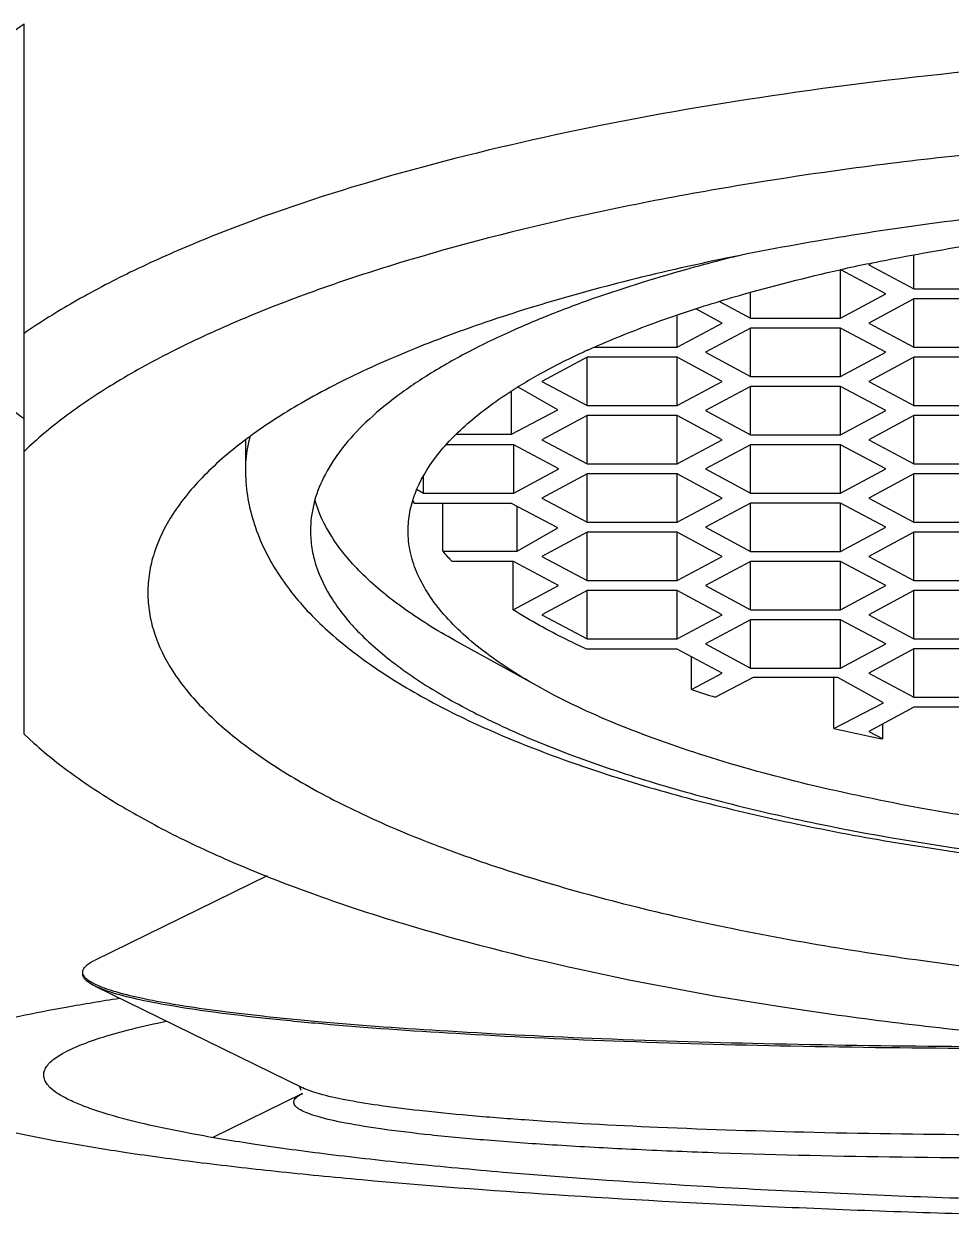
# Model space of a CAD drawing. Header units: millimetres. Extents: x 601 to 1195, y -13 to 407.
# Drawn here: x 1022.87 to 1029.99, y 219.1 to 228.25 of the extents above; entities that cross this region are included whole.
import ezdxf

# ---------------------------------------------------------------- set-up
doc = ezdxf.new("R2010")
doc.units = ezdxf.units.MM
doc.header["$LTSCALE"] = 0.1
doc.layers.add('02___PRT_ALL_AXES', color=7, linetype='Continuous')
doc.layers.add('DEF_LAYER_ASSEM_MEMBER', color=7, linetype='Continuous')

msp = doc.modelspace()

# ---------------------------------------------------------------- linework, layer by layer
at = {"color": 7, "linetype": 'Continuous'}
for p, q in [((1029.7054, 226.2133), (1029.7054, 226.4737)), ((1029.1425, 225.9892), (1029.1425, 226.3587)), ((1029.4889, 226.1746), (1029.1443, 226.3591)), ((1029.3819, 226.4109), (1029.359, 226.3987)), ((1029.359, 226.3987), (1029.7054, 226.2133)), ((1028.4497, 225.9892), (1028.4497, 226.1862)), ((1029.1425, 225.9892), (1029.4889, 226.1746)), ((1029.7054, 226.2133), (1030.3982, 226.2133)), ((1028.2332, 225.9506), (1028.0296, 226.0595)), ((1028.2126, 226.1161), (1028.4497, 225.9892)), ((1029.7054, 226.136), (1029.359, 225.9506)), ((1029.7054, 225.7652), (1029.7054, 226.136)), ((1030.3982, 226.136), (1029.7054, 226.136)), ((1027.8868, 225.7652), (1027.8868, 226.012)), ((1028.4497, 225.9892), (1029.1425, 225.9892)), ((1027.8868, 225.7652), (1028.2332, 225.9506)), ((1028.4497, 225.912), (1028.1033, 225.7266)), ((1028.4497, 225.5411), (1028.4497, 225.912)), ((1029.1425, 225.912), (1028.4497, 225.912)), ((1029.1425, 225.5411), (1029.1425, 225.912)), ((1029.4889, 225.7266), (1029.1425, 225.912)), ((1029.359, 225.9506), (1029.7054, 225.7652)), ((1027.1939, 225.6879), (1026.8475, 225.5025)), ((1027.1939, 225.3171), (1027.1939, 225.6879)), ((1027.8868, 225.6879), (1027.1939, 225.6879)), ((1027.2036, 225.745), (1027.2091, 225.7475)), ((1027.2514, 225.7652), (1027.8868, 225.7652)), ((1027.8868, 225.3171), (1027.8868, 225.6879)), ((1028.2332, 225.5025), (1027.8868, 225.6879)), ((1028.1033, 225.7266), (1028.4497, 225.5411)), ((1029.1425, 225.5411), (1029.4889, 225.7266)), ((1029.7054, 225.6879), (1029.359, 225.5025)), ((1029.7054, 225.7652), (1030.3982, 225.7652)), ((1029.7054, 225.3171), (1029.7054, 225.6879)), ((1030.3982, 225.6879), (1029.7054, 225.6879)), ((1026.8475, 225.5025), (1027.1939, 225.3171)), ((1027.8868, 225.3171), (1028.2332, 225.5025)), ((1028.4497, 225.5411), (1029.1425, 225.5411)), ((1029.359, 225.5025), (1029.7054, 225.3171)), ((1026.6129, 225.0963), (1026.6129, 225.4284)), ((1026.9689, 225.2836), (1026.6642, 225.4585)), ((1028.4497, 225.4639), (1028.1033, 225.2785)), ((1028.4497, 225.0931), (1028.4497, 225.4639)), ((1029.1425, 225.4639), (1028.4497, 225.4639)), ((1029.1425, 225.0931), (1029.1425, 225.4639)), ((1029.4889, 225.2785), (1029.1425, 225.4639)), ((1027.1939, 225.3171), (1027.8868, 225.3171)), ((1029.7054, 225.3171), (1030.3982, 225.3171)), ((1026.6129, 225.0963), (1026.9689, 225.2836)), ((1027.1939, 225.2398), (1026.8475, 225.0544)), ((1027.1939, 224.869), (1027.1939, 225.2398)), ((1027.8868, 225.2398), (1027.1939, 225.2398)), ((1027.8868, 224.869), (1027.8868, 225.2398)), ((1028.2332, 225.0544), (1027.8868, 225.2398)), ((1028.1033, 225.2785), (1028.4497, 225.0931)), ((1029.1425, 225.0931), (1029.4889, 225.2785)), ((1029.7054, 225.2398), (1029.359, 225.0544)), ((1029.7054, 224.869), (1029.7054, 225.2398)), ((1030.3982, 225.2398), (1029.7054, 225.2398)), ((1026.1889, 225.0963), (1026.6129, 225.0963)), ((1026.8475, 225.0544), (1027.1939, 224.869)), ((1027.8868, 224.869), (1028.2332, 225.0544)), ((1028.4497, 225.0931), (1029.1425, 225.0931)), ((1029.359, 225.0544), (1029.7054, 224.869)), ((1026.631, 225.0158), (1026.1157, 225.0158)), ((1026.631, 224.645), (1026.631, 225.0158)), ((1026.9774, 224.8304), (1026.631, 225.0158)), ((1028.4497, 225.0158), (1028.1033, 224.8304)), ((1028.4497, 224.645), (1028.4497, 225.0158)), ((1029.1425, 225.0158), (1028.4497, 225.0158)), ((1029.1425, 224.645), (1029.1425, 225.0158)), ((1029.4889, 224.8304), (1029.1425, 225.0158)), ((1027.1939, 224.869), (1027.8868, 224.869)), ((1029.7054, 224.869), (1030.3982, 224.869)), ((1025.9382, 224.645), (1025.9382, 224.772)), ((1026.631, 224.645), (1026.9774, 224.8304)), ((1027.1939, 224.7918), (1026.8475, 224.6064)), ((1027.1939, 224.421), (1027.1939, 224.7918)), ((1027.8868, 224.7918), (1027.1939, 224.7918)), ((1027.8868, 224.421), (1027.8868, 224.7918)), ((1028.2332, 224.6064), (1027.8868, 224.7918)), ((1028.1033, 224.8304), (1028.4497, 224.645)), ((1029.1425, 224.645), (1029.4889, 224.8304)), ((1029.7054, 224.7918), (1029.359, 224.6064)), ((1029.7054, 224.421), (1029.7054, 224.7918)), ((1030.3982, 224.7918), (1029.7054, 224.7918)), ((1025.8894, 224.6711), (1025.9382, 224.645)), ((1025.9382, 224.645), (1026.631, 224.645)), ((1026.8475, 224.6064), (1027.1939, 224.421)), ((1027.8868, 224.421), (1028.2332, 224.6064)), ((1028.4497, 224.645), (1029.1425, 224.645)), ((1029.359, 224.6064), (1029.7054, 224.421)), ((1026.6129, 224.5645), (1025.8654, 224.5645)), ((1026.0847, 224.1986), (1026.0847, 224.5645)), ((1026.9689, 224.3772), (1026.6129, 224.5645)), ((1026.6577, 224.1986), (1026.6577, 224.5409)), ((1028.4497, 224.5677), (1028.1033, 224.3823)), ((1028.4497, 224.1969), (1028.4497, 224.5677)), ((1029.1425, 224.5677), (1028.4497, 224.5677)), ((1029.1425, 224.1969), (1029.1425, 224.5677)), ((1029.4889, 224.3823), (1029.1425, 224.5677)), ((1027.1939, 224.421), (1027.8868, 224.421)), ((1029.7054, 224.421), (1030.3982, 224.421)), ((1026.6577, 224.1986), (1026.9689, 224.3772)), ((1027.1939, 224.3437), (1026.8475, 224.1583)), ((1027.1939, 223.9729), (1027.1939, 224.3437)), ((1027.8868, 224.3437), (1027.1939, 224.3437)), ((1027.8868, 223.9729), (1027.8868, 224.3437)), ((1028.2332, 224.1583), (1027.8868, 224.3437)), ((1028.1033, 224.3823), (1028.4497, 224.1969)), ((1029.1425, 224.1969), (1029.4889, 224.3823)), ((1029.7054, 224.3437), (1029.359, 224.1583)), ((1029.7054, 223.9729), (1029.7054, 224.3437)), ((1030.3982, 224.3437), (1029.7054, 224.3437)), ((1026.0847, 224.1986), (1026.6577, 224.1986)), ((1026.8475, 224.1583), (1027.1939, 223.9729)), ((1027.8868, 223.9729), (1028.2332, 224.1583)), ((1028.4497, 224.1969), (1029.1425, 224.1969)), ((1029.359, 224.1583), (1029.7054, 223.9729)), ((1026.6291, 224.1198), (1026.1566, 224.1198)), ((1026.6262, 223.7482), (1026.6262, 224.1198)), ((1026.9753, 223.9343), (1026.6291, 224.1198)), ((1028.4497, 224.1197), (1028.1033, 223.9343)), ((1028.4497, 223.7488), (1028.4497, 224.1197)), ((1029.1425, 224.1197), (1028.4497, 224.1197)), ((1029.1425, 223.7488), (1029.1425, 224.1197)), ((1029.4889, 223.9343), (1029.1425, 224.1197)), ((1027.1939, 223.9729), (1027.8868, 223.9729)), ((1029.7054, 223.9729), (1030.3982, 223.9729)), ((1026.6262, 223.7482), (1026.9753, 223.9343)), ((1027.1939, 223.8956), (1026.8475, 223.7102)), ((1027.1939, 223.5248), (1027.1939, 223.8956)), ((1027.8868, 223.8956), (1027.1939, 223.8956)), ((1027.8868, 223.5248), (1027.8868, 223.8956)), ((1028.2332, 223.7102), (1027.8868, 223.8956)), ((1028.1033, 223.9343), (1028.4497, 223.7488)), ((1029.1425, 223.7488), (1029.4889, 223.9343)), ((1029.7054, 223.8956), (1029.359, 223.7102)), ((1029.7054, 223.5248), (1029.7054, 223.8956)), ((1030.3982, 223.8956), (1029.7054, 223.8956)), ((1026.8475, 223.7102), (1027.1939, 223.5248)), ((1027.8868, 223.5248), (1028.2332, 223.7102)), ((1028.4497, 223.6716), (1028.1033, 223.4862)), ((1028.4497, 223.7488), (1029.1425, 223.7488)), ((1028.4497, 223.3008), (1028.4497, 223.6716)), ((1029.1425, 223.6716), (1028.4497, 223.6716)), ((1029.1425, 223.3008), (1029.1425, 223.6716)), ((1029.4889, 223.4862), (1029.1425, 223.6716)), ((1029.359, 223.7102), (1029.7054, 223.5248)), ((1026.8335, 223.15), (1026.1786, 223.5126)), ((1027.1939, 223.5248), (1027.8868, 223.5248)), ((1028.1033, 223.4862), (1028.4497, 223.3008)), ((1029.1425, 223.3008), (1029.4889, 223.4862)), ((1029.7054, 223.5248), (1030.3982, 223.5248)), ((1027.8858, 223.4468), (1027.1894, 223.4468)), ((1028.2323, 223.2616), (1027.8858, 223.4468)), ((1029.7054, 223.4476), (1029.359, 223.2621)), ((1029.7054, 223.0767), (1029.7054, 223.4476)), ((1030.3982, 223.4476), (1029.7054, 223.4476)), ((1027.9967, 223.135), (1027.9967, 223.3875)), ((1028.4497, 223.3008), (1029.1425, 223.3008)), ((1027.9967, 223.135), (1028.2323, 223.2616)), ((1028.4714, 223.2269), (1028.1815, 223.0764)), ((1029.1205, 223.2269), (1028.4714, 223.2269)), ((1029.0902, 222.8364), (1029.0902, 223.2269)), ((1029.4717, 223.0344), (1029.1205, 223.2269)), ((1029.359, 223.2621), (1029.7054, 223.0767)), ((1029.0902, 222.8364), (1029.4717, 223.0344)), ((1029.7054, 223.0767), (1030.3982, 223.0767)), ((1029.7054, 222.9995), (1029.359, 222.8141)), ((1030.3982, 222.9995), (1029.7054, 222.9995)), ((1029.4676, 222.756), (1029.4676, 222.8722)), ((1029.359, 222.8141), (1029.4676, 222.756)), ((1024.7351, 221.7045), (1023.4133, 221.0571)), ((1023.4133, 220.8571), (1025.0102, 220.0749)), ((1025.0083, 220.0321), (1024.3186, 219.6942)), ((1024.9847, 220.0874), (1024.9954, 220.0572))]:
    msp.add_line(p, q, dxfattribs=at)
for centre, radius, start, end in [((1031.8433, 212.3474), 14.5439, 103.77798, 104.41775), ((1032.45, 211.5039), 15.2205, 101.72663, 102.56115), ((1030.1426, 217.8803), 8.7525, 109.67637, 112.23205), ((1029.6683, 219.0609), 7.4802, 112.29086, 113.62577), ((1029.4648, 219.531), 6.9679, 113.64201, 113.98656), ((1029.4865, 220.7073), 5.5307, 114.74493, 116.61506), ((1029.6997, 220.2522), 6.0333, 114.43821, 114.77404), ((1029.1248, 221.4207), 4.7309, 116.56914, 119.20638), ((1028.7869, 222.0217), 4.0415, 119.18299, 121.55759), ((1028.6457, 222.2534), 3.7701, 121.57206, 121.81774), ((1026.6983, 224.8561), 0.8824, 197.81632, 199.29646), ((1027.384, 225.3126), 1.7115, 220.61125, 224.18213), ((1031.181, 232.8516), 10.225, 251.85513, 252.94158), ((1032.5231, 238.0181), 15.565, 257.25866, 258.67894)]:
    msp.add_arc(centre, radius, start, end, dxfattribs=at)
for points, knots in [([(1029.3565, 226.4067), (1029.4364, 226.4233), (1029.7656, 226.489), (1030.0967, 226.5448), (1030.348, 226.5822)], [0, 0, 0, 0, 0.243145, 1, 1, 1, 1]), ([(1028.2221, 226.4333), (1028.1312, 226.4099), (1027.7857, 226.3174), (1027.4439, 226.2106), (1027.1956, 226.1217)], [0, 0, 0, 0, 0.262434, 1, 1, 1, 1]), ([(1028.1255, 226.0915), (1028.2051, 226.1164), (1028.5402, 226.2169), (1028.8798, 226.3021), (1029.1398, 226.36)], [0, 0, 0, 0, 0.238515, 1, 1, 1, 1]), ([(1027.2091, 225.7475), (1027.3513, 225.8119), (1027.6537, 225.9355), (1027.9629, 226.0406), (1028.1255, 226.0915)], [0, 0, 0, 0, 0.47827, 1, 1, 1, 1]), ([(1026.6322, 225.8972), (1026.5112, 225.8434), (1026.2827, 225.7338), (1025.9674, 225.5541), (1025.6967, 225.3674), (1025.4721, 225.1746), (1025.2946, 224.9764), (1025.1657, 224.7731), (1025.0869, 224.5655), (1025.069, 224.4237), (1025.069, 224.3549)], [0, 0, 0, 0, 0.172195, 0.329336, 0.471495, 0.599179, 0.713482, 0.816286, 0.91048, 1, 1, 1, 1]), ([(1025.819, 224.3549), (1025.819, 224.4027), (1025.8283, 224.4999), (1025.8847, 224.6977), (1025.9977, 224.8881), (1026.1517, 225.0651), (1026.354, 225.2537), (1026.5311, 225.3782), (1026.6581, 225.457)], [0, 0, 0, 0, 0.099364, 0.20179, 0.425788, 0.551986, 0.689279, 1, 1, 1, 1]), ([(1024.6049, 225.082), (1024.599, 225.0613), (1024.5783, 224.9789), (1024.569, 224.8937), (1024.569, 224.8304)], [0, 0, 0, 0, 0.25422, 1, 1, 1, 1]), ([(1024.569, 224.8304), (1024.569, 224.7619), (1024.5794, 224.6256), (1024.6413, 224.3592), (1024.7908, 224.0431), (1025.0116, 223.7663), (1025.2225, 223.5646), (1025.4652, 223.3654), (1025.8158, 223.1338), (1026.2937, 222.8846), (1026.8359, 222.6562), (1027.4394, 222.4482), (1028.1004, 222.2611), (1029.077, 222.0351), (1030.4007, 221.818), (1032.0771, 221.6615), (1033.2318, 221.6265), (1033.819, 221.6265)], [0, 0, 0, 0, 0.019721, 0.039199, 0.078533, 0.11921, 0.140457, 0.162525, 0.209588, 0.261158, 0.317573, 0.378881, 0.444916, 0.51535, 0.667509, 0.830855, 1, 1, 1, 1]), ([(1026.1786, 223.5126), (1026.0388, 223.59), (1025.7847, 223.7469), (1025.462, 224.0127), (1025.2287, 224.2899), (1025.1313, 224.4932), (1025.103, 224.5925)], [0, 0, 0, 0, 0.307506, 0.573249, 0.801264, 1, 1, 1, 1]), ([(1025.069, 224.3549), (1025.069, 224.3105), (1025.0763, 224.2206), (1025.1202, 224.0384), (1025.2344, 223.8091), (1025.4505, 223.5505), (1025.7449, 223.3017), (1026.1152, 223.0638), (1026.5582, 222.8383), (1027.0702, 222.6272), (1027.6466, 222.4323), (1028.2819, 222.2557), (1029.2253, 222.0409), (1030.5065, 221.8339), (1032.1306, 221.6844), (1033.2497, 221.651), (1033.819, 221.651)], [0, 0, 0, 0, 0.01382, 0.027949, 0.058181, 0.092586, 0.132276, 0.177813, 0.229386, 0.286926, 0.350188, 0.418796, 0.492269, 0.651477, 0.822661, 1, 1, 1, 1]), ([(1026.8335, 223.15), (1026.6812, 223.2343), (1026.4682, 223.3683), (1026.2229, 223.574), (1026.0775, 223.725), (1025.9631, 223.879), (1025.8805, 224.0357), (1025.8303, 224.1946), (1025.819, 224.3022), (1025.819, 224.3549)], [0, 0, 0, 0, 0.317174, 0.456062, 0.58265, 0.698168, 0.804451, 0.90401, 1, 1, 1, 1]), ([(1027.1894, 223.4468), (1027.1379, 223.4704), (1026.9454, 223.5617), (1026.7582, 223.6645), (1026.6262, 223.7482)], [0, 0, 0, 0, 0.266111, 1, 1, 1, 1]), ([(1033.819, 221.8827), (1033.1189, 221.8827), (1032.0817, 221.924), (1030.7326, 222.0663), (1029.7882, 222.2112), (1028.9142, 222.3928), (1028.1256, 222.608), (1027.4359, 222.8529), (1027.02, 223.0467), (1026.8335, 223.15)], [0, 0, 0, 0, 0.293397, 0.434301, 0.568378, 0.693601, 0.808187, 0.910665, 1, 1, 1, 1]), ([(1023.3191, 220.9642), (1023.3191, 220.9723), (1023.3242, 220.9901), (1023.3438, 221.0137), (1023.3743, 221.0367), (1023.3992, 221.0502), (1023.4133, 221.0571)], [0, 0, 0, 0, 0.174292, 0.386118, 0.657836, 1, 1, 1, 1]), ([(1023.3436, 220.9168), (1023.3364, 220.9237), (1023.3244, 220.9378), (1023.3191, 220.9561), (1023.3191, 220.9642)], [0, 0, 0, 0, 0.550039, 1, 1, 1, 1]), ([(1023.3436, 220.9025), (1023.3364, 220.9095), (1023.3244, 220.9236), (1023.3191, 220.9418), (1023.3191, 220.95)], [0, 0, 0, 0, 0.550039, 1, 1, 1, 1]), ([(1023.4177, 220.8692), (1023.4029, 220.8763), (1023.3769, 220.8902), (1023.353, 220.9077), (1023.3436, 220.9168)], [0, 0, 0, 0, 0.558433, 1, 1, 1, 1]), ([(1023.4133, 220.8571), (1023.3994, 220.8639), (1023.375, 220.8772), (1023.3525, 220.8939), (1023.3436, 220.9025)], [0, 0, 0, 0, 0.556157, 1, 1, 1, 1]), ([(1031.8225, 220.3811), (1031.2978, 220.376), (1030.277, 220.3732), (1028.8011, 220.3907), (1027.4464, 220.4285), (1026.2457, 220.4845), (1025.3554, 220.5467), (1024.7419, 220.6057), (1024.362, 220.6503), (1024.0393, 220.6972), (1023.7756, 220.746), (1023.5939, 220.7902), (1023.48, 220.8279), (1023.4337, 220.8472), (1023.4133, 220.8571)], [0, 0, 0, 0, 0.186439, 0.362671, 0.524462, 0.667949, 0.789718, 0.841545, 0.886925, 0.925607, 0.9574, 0.982189, 0.991956, 1, 1, 1, 1]), ([(1031.6237, 220.3936), (1031.1111, 220.3895), (1030.1147, 220.3884), (1028.6749, 220.4076), (1027.355, 220.4463), (1026.1858, 220.5024), (1025.3187, 220.564), (1024.7209, 220.6222), (1024.3501, 220.6662), (1024.0345, 220.7124), (1023.7757, 220.7602), (1023.5753, 220.8092), (1023.4627, 220.8477), (1023.4177, 220.8692)], [0, 0, 0, 0, 0.186658, 0.362772, 0.524264, 0.667414, 0.788943, 0.84072, 0.886113, 0.924881, 0.956838, 0.981874, 1, 1, 1, 1]), ([(1042.6946, 220.8991), (1042.6984, 220.8817), (1042.6996, 220.8439), (1042.6787, 220.7878), (1042.6373, 220.7338), (1042.5765, 220.6809), (1042.4964, 220.6285), (1042.3532, 220.554), (1042.1237, 220.4654), (1041.7906, 220.3671), (1041.3852, 220.2715), (1040.9111, 220.1795), (1040.3723, 220.0917), (1039.7737, 220.0089), (1039.1208, 219.9315), (1038.4194, 219.8601), (1037.4068, 219.7715), (1036.0707, 219.6803), (1034.4176, 219.6011), (1032.7427, 219.5513), (1031.1071, 219.5308), (1029.5705, 219.5382), (1028.3778, 219.5665), (1027.5149, 219.6026), (1026.9502, 219.6338), (1026.4483, 219.6697), (1026.0136, 219.7096), (1025.6502, 219.7527), (1025.3612, 219.7983), (1025.1683, 219.8402), (1025.0542, 219.877), (1025.0106, 219.8959), (1024.9927, 219.9059)], [0, 0, 0, 0, 0.002977, 0.006126, 0.009798, 0.014217, 0.019506, 0.025734, 0.041111, 0.060436, 0.083635, 0.110556, 0.14099, 0.174683, 0.211347, 0.250659, 0.292272, 0.380892, 0.474029, 0.568328, 0.66038, 0.746858, 0.824635, 0.85937, 0.890909, 0.918971, 0.943308, 0.963708, 0.980009, 0.992103, 0.996568, 1, 1, 1, 1]), ([(1021.8191, 220.1749), (1021.8191, 220.2389), (1021.9008, 220.3126), (1021.9998, 220.3703), (1022.0787, 220.4085), (1022.1708, 220.4459), (1022.3203, 220.4984), (1022.5418, 220.5615), (1022.8483, 220.6324), (1023.2068, 220.7014), (1023.4635, 220.7433), (1023.6002, 220.7641)], [0, 0, 0, 0, 0.099843, 0.138599, 0.183732, 0.235439, 0.293818, 0.430705, 0.594374, 0.784364, 1, 1, 1, 1]), ([(1042.4135, 220.7644), (1042.3408, 220.7288), (1042.1723, 220.661), (1041.8853, 220.5715), (1041.5387, 220.4841), (1040.9665, 220.3642), (1040.1226, 220.229), (1038.9748, 220.0897), (1037.6742, 219.9695), (1036.2592, 219.8705), (1034.7719, 219.7945), (1033.2563, 219.7425), (1031.7574, 219.7145), (1030.3199, 219.7101), (1028.9864, 219.7276), (1027.7965, 219.7652), (1026.9114, 219.8127), (1026.3016, 219.8605), (1025.9256, 219.8975), (1025.6083, 219.937), (1025.3521, 219.9785), (1025.1777, 220.0165), (1025.0709, 220.0493), (1025.0284, 220.0661), (1025.0102, 220.0749)], [0, 0, 0, 0, 0.013867, 0.031037, 0.051471, 0.075068, 0.131147, 0.197777, 0.273066, 0.354836, 0.440697, 0.528129, 0.614558, 0.697438, 0.774327, 0.84296, 0.901326, 0.926114, 0.947729, 0.966019, 0.980866, 0.992193, 0.996532, 1, 1, 1, 1]), ([(1023.0671, 220.0797), (1023.0571, 220.0896), (1023.0398, 220.1096), (1023.0225, 220.143), (1023.0171, 220.1774), (1023.0243, 220.2116), (1023.0432, 220.2449), (1023.0866, 220.2923), (1023.1723, 220.3485), (1023.309, 220.4106), (1023.4884, 220.4721), (1023.71, 220.5328), (1023.8726, 220.5695), (1023.9607, 220.5879)], [0, 0, 0, 0, 0.03601, 0.066852, 0.094859, 0.123094, 0.154554, 0.191441, 0.286273, 0.413364, 0.574481, 0.770103, 1, 1, 1, 1]), ([(1030.3913, 219.0978), (1029.7945, 219.1145), (1028.6452, 219.1556), (1027.0026, 219.2442), (1025.7364, 219.34), (1024.8211, 219.4295), (1024.2178, 219.4987), (1023.6759, 219.5721), (1023.1989, 219.6491), (1022.7897, 219.7291), (1022.4932, 219.8011), (1022.2925, 219.8613), (1022.1687, 219.9044), (1022.0633, 219.9478), (1021.9766, 219.9916), (1021.9084, 220.0356), (1021.8585, 220.0802), (1021.8269, 220.1262), (1021.8191, 220.1595), (1021.8191, 220.1749)], [0, 0, 0, 0, 0.204872, 0.39461, 0.564457, 0.64057, 0.71017, 0.772834, 0.828197, 0.875949, 0.915867, 0.932846, 0.947833, 0.960844, 0.971914, 0.981126, 0.988634, 0.994739, 1, 1, 1, 1]), ([(1033.8191, 219.1634), (1033.1584, 219.1634), (1031.8592, 219.1744), (1029.9658, 219.2239), (1028.2032, 219.3044), (1026.8442, 219.3978), (1025.8674, 219.4883), (1025.2316, 219.5591), (1024.6689, 219.6349), (1024.1837, 219.7149), (1023.7803, 219.7982), (1023.4976, 219.8738), (1023.3161, 219.9378), (1023.2117, 219.9829), (1023.1296, 220.0281), (1023.0847, 220.0622), (1023.0671, 220.0797)], [0, 0, 0, 0, 0.182781, 0.359397, 0.52393, 0.67086, 0.736171, 0.795311, 0.847806, 0.893243, 0.931295, 0.96174, 0.974085, 0.984532, 0.993131, 1, 1, 1, 1]), ([(1024.9927, 219.9059), (1024.9843, 219.9106), (1024.9696, 219.9198), (1024.952, 219.9355), (1024.9414, 219.9518), (1024.9383, 219.9762), (1024.9557, 219.9993), (1024.9808, 220.0175), (1024.9978, 220.0269), (1025.0073, 220.0316)], [0, 0, 0, 0, 0.159932, 0.287478, 0.389047, 0.477118, 0.67993, 0.822839, 1, 1, 1, 1])]:
    msp.add_open_spline(points, degree=3, knots=knots, dxfattribs=at)
at = {"layer": '02___PRT_ALL_AXES', "color": 7, "linetype": 'Continuous'}
msp.add_line((1024.569, 225.0505), (1024.569, 224.8304), dxfattribs=at)
at = {"layer": 'DEF_LAYER_ASSEM_MEMBER', "color": 7, "linetype": 'Continuous'}
for q in [(1022.869, 228.2495), (1022.9437, 222.7242)]:
    msp.add_line((1022.869, 222.7935), q, dxfattribs=at)
for points, knots in [([(1021.819, 226.7325), (1021.819, 226.7978), (1021.8305, 226.9304), (1021.9003, 227.1996), (1022.0821, 227.5378), (1022.4231, 227.9157), (1022.709, 228.1391), (1022.869, 228.2495)], [0, 0, 0, 0, 0.102355, 0.207345, 0.433976, 0.695367, 1, 1, 1, 1]), ([(1033.819, 228.0631), (1033.2462, 228.0631), (1032.111, 228.0381), (1030.438, 227.926), (1028.8342, 227.7418), (1027.3324, 227.4896), (1025.9631, 227.1745), (1024.9236, 226.8558), (1024.183, 226.5702), (1023.6951, 226.3516), (1023.2591, 226.1228), (1022.9923, 225.9568), (1022.869, 225.8718)], [0, 0, 0, 0, 0.152166, 0.30152, 0.445267, 0.580834, 0.705849, 0.818287, 0.869296, 0.91664, 0.960224, 1, 1, 1, 1]), ([(1033.819, 227.433), (1033.2175, 227.433), (1032.0276, 227.4043), (1030.2803, 227.2758), (1028.6198, 227.0653), (1027.0871, 226.7783), (1025.9124, 226.4726), (1025.0684, 226.1907), (1024.5095, 225.9719), (1024.0078, 225.7402), (1023.5663, 225.497), (1023.1877, 225.2438), (1022.9667, 225.0592), (1022.869, 224.9652)], [0, 0, 0, 0, 0.158183, 0.312828, 0.460515, 0.598053, 0.72262, 0.779311, 0.831955, 0.880384, 0.924516, 0.964354, 1, 1, 1, 1]), ([(1033.819, 226.9695), (1033.1684, 226.9695), (1031.8894, 226.9313), (1030.0333, 226.7604), (1028.569, 226.5239), (1027.4909, 226.2785), (1026.7648, 226.0765), (1026.1061, 225.8539), (1025.5209, 225.6126), (1025.0146, 225.3549), (1024.5915, 225.083), (1024.255, 224.7986), (1024.0081, 224.5031), (1023.8775, 224.241), (1023.8273, 224.0328), (1023.819, 223.93), (1023.819, 223.8793)], [0, 0, 0, 0, 0.177337, 0.348524, 0.507731, 0.581204, 0.649812, 0.713074, 0.770614, 0.822187, 0.867724, 0.907414, 0.941819, 0.972051, 0.98618, 1, 1, 1, 1]), ([(1022.869, 225.2156), (1022.709, 225.3259), (1022.4231, 225.5493), (1022.0821, 225.9272), (1021.9003, 226.2654), (1021.8305, 226.5346), (1021.819, 226.6672), (1021.819, 226.7325)], [0, 0, 0, 0, 0.304633, 0.566024, 0.792655, 0.897645, 1, 1, 1, 1]), ([(1023.819, 223.8793), (1023.819, 223.8286), (1023.8273, 223.7259), (1023.8775, 223.5177), (1024.0081, 223.2556), (1024.255, 222.9601), (1024.5915, 222.6757), (1025.0146, 222.4038), (1025.5209, 222.1461), (1026.1061, 221.9048), (1026.7648, 221.6821), (1027.4909, 221.4802), (1028.569, 221.2348), (1030.0333, 220.9983), (1031.8894, 220.8274), (1033.1684, 220.7892), (1033.819, 220.7892)], [0, 0, 0, 0, 0.01382, 0.027949, 0.058181, 0.092586, 0.132276, 0.177813, 0.229386, 0.286926, 0.350188, 0.418796, 0.492269, 0.651476, 0.822663, 1, 1, 1, 1]), ([(1022.9435, 222.7242), (1023.0456, 222.6325), (1023.2741, 222.4526), (1023.6613, 222.2057), (1024.1088, 221.9688), (1024.614, 221.7433), (1025.1741, 221.5304), (1026.0153, 221.2569), (1027.181, 220.9604), (1028.6973, 220.6819), (1030.3353, 220.4779), (1032.0562, 220.3534), (1033.2272, 220.3256), (1033.819, 220.3256)], [0, 0, 0, 0, 0.036415, 0.076958, 0.121703, 0.170632, 0.223652, 0.280587, 0.405257, 0.542426, 0.689358, 0.842981, 1, 1, 1, 1])]:
    msp.add_open_spline(points, degree=3, knots=knots, dxfattribs=at)

doc.saveas('drawing.dxf')
